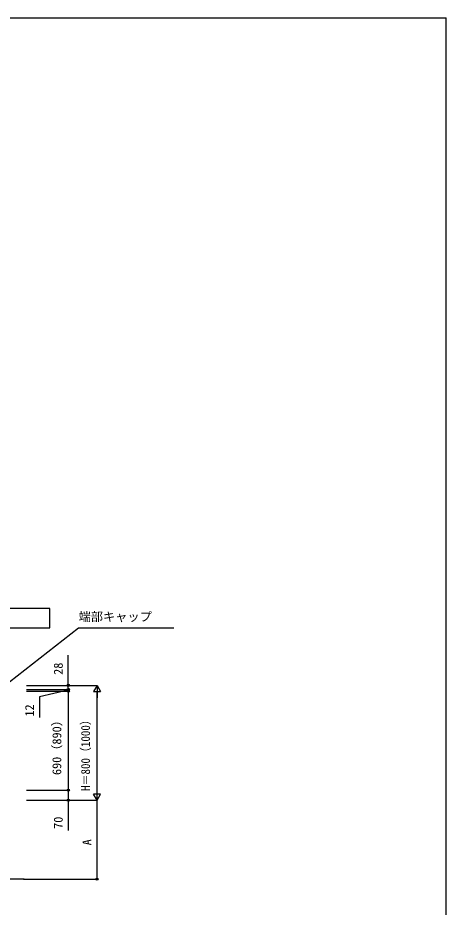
# Model space of a CAD drawing. Units: millimetres, scale not verified. Extents: x -4375 to 4375, y -6498 to 6472.
# Drawn here: x 1390 to 4375, y 57 to 6252 of the extents above; entities that cross this region are included whole.
import ezdxf
from ezdxf.enums import TextEntityAlignment as Align

# ---------------------------------------------------------------- set-up
doc = ezdxf.new("R2010")
doc.units = ezdxf.units.MM
doc.header["$LTSCALE"] = 30
for name, color, linetype in [('0-2_YKK_A1', 4, 'Continuous'), ('0-3_YKK_D', 6, 'Continuous'), ('0-4_YKK_ZWAK', 7, 'Continuous')]:
    doc.layers.add(name, color=color, linetype=linetype)
doc.styles.add('ＭＳ ゴシック', font='')
doc.styles.get('ＭＳ ゴシック').set_extended_font_data('MS Gothic')

msp = doc.modelspace()

# ---------------------------------------------------------------- linework, layer by layer
at = {"layer": '0-2_YKK_A1'}
msp.add_line((1434.25, 251.6), (-1621.73, 251.6), dxfattribs=at)
at = {"layer": '0-3_YKK_D'}
for p, q in [((1742.27, 1601.6), (1742.27, 1813.16)), ((1452.13, 1601.6), (1943.27, 1601.6)), ((1452.13, 1601.6), (1743.27, 1601.6)), ((1452.13, 1573.6), (1743.27, 1573.6)), ((1452.13, 1573.6), (1743.27, 1573.6)), ((1452.13, 1561.6), (1743.27, 1561.6)), ((1452.13, 1561.6), (1743.27, 1561.6)), ((1742.27, 1573.6), (1742.27, 1603.6)), ((1742.27, 1573.6), (1742.27, 1601.6)), ((1742.27, 1573.6), (1742.27, 1543.6)), ((1742.27, 1573.6), (1742.27, 1561.6)), ((1742.27, 1573.6), (1742.27, 1561.6)), ((1742.27, 1561.6), (1742.27, 1531.6)), ((1742.27, 1561.6), (1742.27, 871.6)), ((1942.27, 1601.6), (1917.27, 1558.3)), ((1917.27, 1558.3), (1967.27, 1558.3)), ((1942.27, 1601.6), (1967.27, 1558.3)), ((1942.27, 1601.6), (1942.27, 1515)), ((1942.27, 851.6), (1942.27, 1551.6)), ((1452.13, 871.6), (1743.27, 871.6)), ((1452.13, 871.6), (1743.27, 871.6)), ((1942.27, 801.6), (1942.27, 888.2)), ((1942.27, 801.6), (1917.27, 844.9)), ((1967.27, 844.9), (1917.27, 844.9)), ((1942.27, 801.6), (1967.27, 844.9)), ((1452.13, 801.6), (1943.27, 801.6)), ((1452.13, 801.6), (1943.27, 801.6)), ((1452.13, 801.6), (1743.27, 801.6)), ((1942.27, 251.6), (1942.27, 801.6)), ((1429.63, 251.6), (1943.27, 251.6))]:
    msp.add_line(p, q, dxfattribs=at)
msp.add_lwpolyline([(692.81, 2136.31), (692.81, 2003.4), (1613.2, 2003.4), (1613.2, 2136.31)], close=True, dxfattribs=at)
for points in [[(1278.97, 1585.65), (1813.67, 2003.4), (2476.74, 2003.4)], [(1742.27, 1567.6), (1542.27, 1521.97), (1542.27, 1377.65)], [(1742.27, 871.6), (1742.27, 801.6), (1742.27, 590.52)]]:
    msp.add_lwpolyline(points, dxfattribs=at)
for centre in [(1742.27, 1601.6), (1742.27, 1573.6), (1742.27, 1573.6), (1742.27, 1561.6), (1742.27, 1561.6), (1742.27, 871.6), (1742.27, 871.6), (1742.27, 801.6), (1942.27, 251.6)]:
    msp.add_circle(centre, 7.5, dxfattribs=at)
at = {"layer": '0-4_YKK_ZWAK'}
msp.add_line((-4375, 6251.6), (4375, 6251.6), dxfattribs=at)
msp.add_lwpolyline([(-4375, -6498.4), (4375, -6498.4), (4375, 6251.6)], dxfattribs=at)

# ---------------------------------------------------------------- texts
at = {"layer": '0-3_YKK_D', "style": 'ＭＳ ゴシック'}
msp.add_text('端部キャップ', height=62.32, dxfattribs=at).set_placement((1814.13, 2030.33), align=Align.BOTTOM_LEFT)
for s, p in [('28', (1722.27, 1675.32)), ('12', (1522.27, 1384.61)), ('690（890）', (1712.13, 977.3)), ('70', (1722.27, 602.31)), ('A', (1922.27, 487.48))]:
    msp.add_text(s, height=62.32, rotation=90, dxfattribs=at).set_placement(p, align=Align.BOTTOM_LEFT)
at = {"layer": '0-3_YKK_D', "style": 'ＭＳ ゴシック', "width": 0.9}
msp.add_text('H＝800（1000）', height=62.32, rotation=90, dxfattribs=at).set_placement((1912.13, 866.26), align=Align.BOTTOM_LEFT)

doc.saveas('drawing.dxf')
